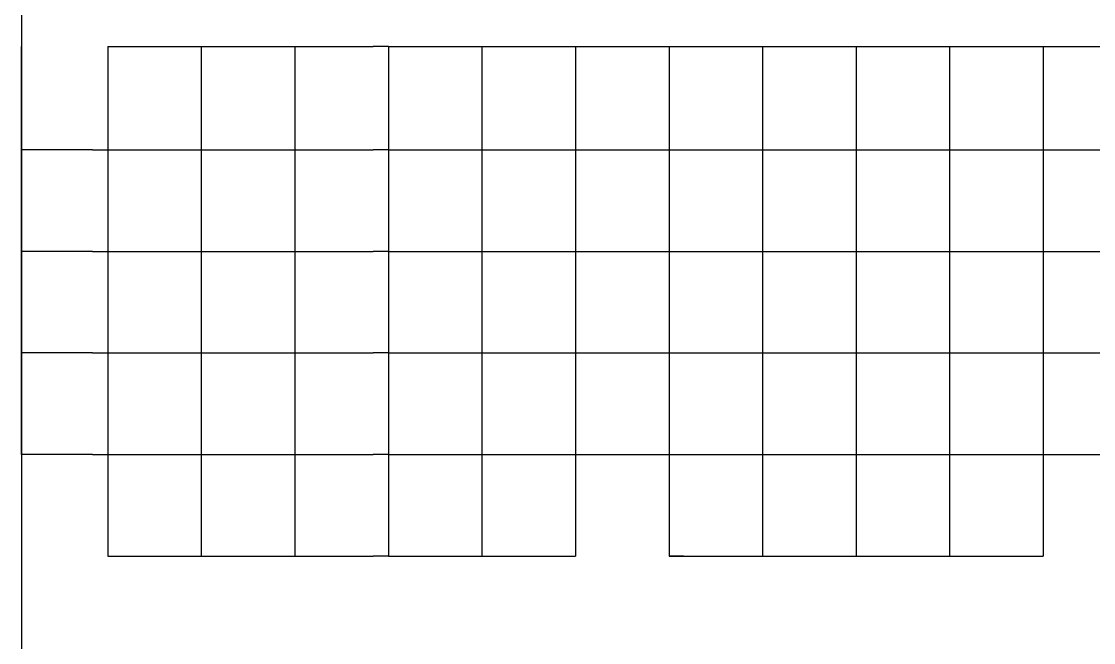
# Model space of a CAD drawing. Extents: x 0 to 304, y 0 to 158.
# Drawn here: x 0.1 to 67.2, y 55.9 to 94.8 of the extents above; entities that cross this region are included whole.
import ezdxf

# ---------------------------------------------------------------- set-up
doc = ezdxf.new("R2010")
doc.units = 0

msp = doc.modelspace()

# ---------------------------------------------------------------- linework, layer by layer
at = {"layer": '2xDUENQ T450SP30'}
for p, q in [((6.5, 93.2, 4.8), (10.45, 93.2, 4.8)), ((6.5, 93.2, 9.6), (10.45, 93.2, 9.6)), ((18.25, 93.2, 4.8), (22.15, 93.2, 4.8)), ((18.25, 93.2, 9.6), (22.15, 93.2, 9.6)), ((29.85, 93.2, 4.8), (33.9, 93.2, 4.8)), ((29.85, 93.2, 9.6), (33.9, 93.2, 9.6)), ((41.55, 93.2, 4.8), (45.6, 93.2, 4.8)), ((41.55, 93.2, 9.6), (45.6, 93.2, 9.6)), ((53.25, 93.2, 4.8), (57.3, 93.2, 4.8)), ((53.25, 93.2, 9.6), (57.3, 93.2, 9.6)), ((64.95, 93.2, 4.8), (69, 93.2, 4.8)), ((64.95, 93.2, 9.6), (69, 93.2, 9.6)), ((4.6, 86.75, 4.8), (0.15, 86.75, 4.8)), ((4.6, 86.75, 9.6), (0.15, 86.75, 9.6)), ((6.5, 86.75, 4.8), (10.45, 86.75, 4.8)), ((6.5, 86.75, 9.6), (10.45, 86.75, 9.6)), ((18.25, 86.75, 4.8), (22.15, 86.75, 4.8)), ((18.25, 86.75, 9.6), (22.15, 86.75, 9.6)), ((29.85, 86.75, 4.8), (33.9, 86.75, 4.8)), ((29.85, 86.75, 9.6), (33.9, 86.75, 9.6)), ((41.55, 86.75, 4.8), (45.6, 86.75, 4.8)), ((41.55, 86.75, 9.6), (45.6, 86.75, 9.6)), ((53.25, 86.75, 4.8), (57.3, 86.75, 4.8)), ((53.25, 86.75, 9.6), (57.3, 86.75, 9.6)), ((64.95, 86.75, 4.8), (69, 86.75, 4.8)), ((64.95, 86.75, 9.6), (69, 86.75, 9.6)), ((4.6, 80.4, 4.8), (0.15, 80.4, 4.8)), ((4.6, 80.4, 9.6), (0.15, 80.4, 9.6)), ((6.5, 80.4, 4.8), (10.45, 80.4, 4.8)), ((6.5, 80.4, 9.6), (10.45, 80.4, 9.6)), ((18.25, 80.4, 4.8), (22.15, 80.4, 4.8)), ((18.25, 80.4, 9.6), (22.15, 80.4, 9.6)), ((29.85, 80.4, 4.8), (33.9, 80.4, 4.8)), ((29.85, 80.4, 9.6), (33.9, 80.4, 9.6)), ((41.55, 80.4, 4.8), (45.6, 80.4, 4.8)), ((41.55, 80.4, 9.6), (45.6, 80.4, 9.6)), ((53.25, 80.4, 4.8), (57.3, 80.4, 4.8)), ((53.25, 80.4, 9.6), (57.3, 80.4, 9.6)), ((64.95, 80.4, 4.8), (69, 80.4, 4.8)), ((64.95, 80.4, 9.6), (69, 80.4, 9.6)), ((4.6, 74.05, 4.8), (0.15, 74.05, 4.8)), ((4.6, 74.05, 9.6), (0.15, 74.05, 9.6)), ((6.5, 74.05, 4.8), (10.45, 74.05, 4.8)), ((6.5, 74.05, 9.6), (10.45, 74.05, 9.6)), ((18.25, 74.05, 4.8), (22.15, 74.05, 4.8)), ((18.25, 74.05, 9.6), (22.15, 74.05, 9.6)), ((29.85, 74.05, 4.8), (33.9, 74.05, 4.8)), ((29.85, 74.05, 9.6), (33.9, 74.05, 9.6)), ((41.55, 74.05, 4.8), (45.6, 74.05, 4.8)), ((41.55, 74.05, 9.6), (45.6, 74.05, 9.6)), ((53.25, 74.05, 4.8), (57.3, 74.05, 4.8)), ((53.25, 74.05, 9.6), (57.3, 74.05, 9.6)), ((64.95, 74.05, 4.8), (69, 74.05, 4.8)), ((64.95, 74.05, 9.6), (69, 74.05, 9.6)), ((4.6, 67.7, 4.8), (0.15, 67.7, 4.8)), ((4.6, 67.7, 9.6), (0.15, 67.7, 9.6)), ((6.5, 67.7, 4.8), (10.45, 67.7, 4.8)), ((6.5, 67.7, 9.6), (10.45, 67.7, 9.6)), ((18.25, 67.7, 4.8), (22.15, 67.7, 4.8)), ((18.25, 67.7, 9.6), (22.15, 67.7, 9.6)), ((29.85, 67.7, 4.8), (33.9, 67.7, 4.8)), ((29.85, 67.7, 9.6), (33.9, 67.7, 9.6)), ((41.55, 67.7, 4.8), (45.6, 67.7, 4.8)), ((41.55, 67.7, 9.6), (45.6, 67.7, 9.6)), ((53.25, 67.7, 4.8), (57.3, 67.7, 4.8)), ((53.25, 67.7, 9.6), (57.3, 67.7, 9.6)), ((64.95, 67.7, 4.8), (69, 67.7, 4.8)), ((64.95, 67.7, 9.6), (69, 67.7, 9.6)), ((6.5, 61.35, 4.8), (10.45, 61.35, 4.8)), ((6.5, 61.35, 9.6), (10.45, 61.35, 9.6)), ((18.25, 61.35, 4.8), (22.15, 61.35, 4.8)), ((18.25, 61.35, 9.6), (22.15, 61.35, 9.6)), ((29.85, 61.35, 4.8), (33.9, 61.35, 4.8)), ((29.85, 61.35, 9.6), (33.9, 61.35, 9.6)), ((41.55, 61.35, 4.8), (45.6, 61.35, 4.8)), ((41.55, 61.35, 9.6), (45.6, 61.35, 9.6)), ((53.25, 61.35, 4.8), (57.3, 61.35, 4.8)), ((53.25, 61.35, 9.6), (57.3, 61.35, 9.6))]:
    msp.add_line(p, q, dxfattribs=at)
at = {"layer": '2xDUENQ T450SP50'}
for p, q in [((5.55, 93.2, 4.8), (6.5, 93.2, 4.8)), ((5.55, 93.2, 9.6), (6.5, 93.2, 9.6)), ((10.45, 93.2, 4.8), (11.4, 93.2, 4.8)), ((10.45, 93.2, 9.6), (11.4, 93.2, 9.6)), ((11.4, 93.2, 4.8), (17.25, 93.2, 4.8)), ((11.4, 93.2, 9.6), (17.25, 93.2, 9.6)), ((17.25, 93.2, 4.8), (18.25, 93.2, 4.8)), ((17.25, 93.2, 9.6), (18.25, 93.2, 9.6)), ((23.1, 93.2, 4.8), (22.15, 93.2, 4.8)), ((23.1, 93.2, 9.6), (22.15, 93.2, 9.6)), ((23.1, 93.2, 4.8), (28.95, 93.2, 4.8)), ((23.1, 93.2, 9.6), (28.95, 93.2, 9.6)), ((28.95, 93.2, 4.8), (29.85, 93.2, 4.8)), ((28.95, 93.2, 9.6), (29.85, 93.2, 9.6)), ((33.9, 93.2, 4.8), (34.8, 93.2, 4.8)), ((33.9, 93.2, 9.6), (34.8, 93.2, 9.6)), ((34.8, 93.2, 4.8), (40.65, 93.2, 4.8)), ((34.8, 93.2, 9.6), (40.65, 93.2, 9.6)), ((40.65, 93.2, 4.8), (41.55, 93.2, 4.8)), ((40.65, 93.2, 9.6), (41.55, 93.2, 9.6)), ((45.6, 93.2, 4.8), (46.5, 93.2, 4.8)), ((45.6, 93.2, 9.6), (46.5, 93.2, 9.6)), ((46.5, 93.2, 4.8), (52.35, 93.2, 4.8)), ((46.5, 93.2, 9.6), (52.35, 93.2, 9.6)), ((52.35, 93.2, 4.8), (53.25, 93.2, 4.8)), ((52.35, 93.2, 9.6), (53.25, 93.2, 9.6)), ((57.3, 93.2, 4.8), (58.2, 93.2, 4.8)), ((57.3, 93.2, 9.6), (58.2, 93.2, 9.6)), ((58.2, 93.2, 4.8), (64.05, 93.2, 4.8)), ((58.2, 93.2, 9.6), (64.05, 93.2, 9.6)), ((64.05, 93.2, 4.8), (64.95, 93.2, 4.8)), ((64.05, 93.2, 9.6), (64.95, 93.2, 9.6)), ((4.6, 86.75, 4.8), (5.55, 86.75, 4.8)), ((4.6, 86.75, 9.6), (5.55, 86.75, 9.6)), ((5.55, 86.75, 4.8), (6.5, 86.75, 4.8)), ((5.55, 86.75, 9.6), (6.5, 86.75, 9.6)), ((10.45, 86.75, 4.8), (11.4, 86.75, 4.8)), ((10.45, 86.75, 9.6), (11.4, 86.75, 9.6)), ((11.4, 86.75, 4.8), (17.25, 86.75, 4.8)), ((11.4, 86.75, 9.6), (17.25, 86.75, 9.6)), ((17.25, 86.75, 4.8), (18.25, 86.75, 4.8)), ((17.25, 86.75, 9.6), (18.25, 86.75, 9.6)), ((23.1, 86.75, 4.8), (22.15, 86.75, 4.8)), ((23.1, 86.75, 9.6), (22.15, 86.75, 9.6)), ((23.1, 86.75, 4.8), (28.95, 86.75, 4.8)), ((23.1, 86.75, 9.6), (28.95, 86.75, 9.6)), ((28.95, 86.75, 4.8), (29.85, 86.75, 4.8)), ((28.95, 86.75, 9.6), (29.85, 86.75, 9.6)), ((33.9, 86.75, 4.8), (34.8, 86.75, 4.8)), ((33.9, 86.75, 9.6), (34.8, 86.75, 9.6)), ((34.8, 86.75, 4.8), (40.65, 86.75, 4.8)), ((34.8, 86.75, 9.6), (40.65, 86.75, 9.6)), ((40.65, 86.75, 4.8), (41.55, 86.75, 4.8)), ((40.65, 86.75, 9.6), (41.55, 86.75, 9.6)), ((45.6, 86.75, 4.8), (46.5, 86.75, 4.8)), ((45.6, 86.75, 9.6), (46.5, 86.75, 9.6)), ((46.5, 86.75, 4.8), (52.35, 86.75, 4.8)), ((46.5, 86.75, 9.6), (52.35, 86.75, 9.6)), ((52.35, 86.75, 4.8), (53.25, 86.75, 4.8)), ((52.35, 86.75, 9.6), (53.25, 86.75, 9.6)), ((57.3, 86.75, 4.8), (58.2, 86.75, 4.8)), ((57.3, 86.75, 9.6), (58.2, 86.75, 9.6)), ((58.2, 86.75, 4.8), (64.05, 86.75, 4.8)), ((58.2, 86.75, 9.6), (64.05, 86.75, 9.6)), ((64.05, 86.75, 4.8), (64.95, 86.75, 4.8)), ((64.05, 86.75, 9.6), (64.95, 86.75, 9.6)), ((4.6, 80.4, 4.8), (5.55, 80.4, 4.8)), ((4.6, 80.4, 9.6), (5.55, 80.4, 9.6)), ((5.55, 80.4, 4.8), (6.5, 80.4, 4.8)), ((5.55, 80.4, 9.6), (6.5, 80.4, 9.6)), ((10.45, 80.4, 4.8), (11.4, 80.4, 4.8)), ((10.45, 80.4, 9.6), (11.4, 80.4, 9.6)), ((11.4, 80.4, 4.8), (17.25, 80.4, 4.8)), ((11.4, 80.4, 9.6), (17.25, 80.4, 9.6)), ((17.25, 80.4, 4.8), (18.25, 80.4, 4.8)), ((17.25, 80.4, 9.6), (18.25, 80.4, 9.6)), ((23.1, 80.4, 4.8), (22.15, 80.4, 4.8)), ((23.1, 80.4, 9.6), (22.15, 80.4, 9.6)), ((23.1, 80.4, 4.8), (28.95, 80.4, 4.8)), ((23.1, 80.4, 9.6), (28.95, 80.4, 9.6)), ((28.95, 80.4, 4.8), (29.85, 80.4, 4.8)), ((28.95, 80.4, 9.6), (29.85, 80.4, 9.6)), ((33.9, 80.4, 4.8), (34.8, 80.4, 4.8)), ((33.9, 80.4, 9.6), (34.8, 80.4, 9.6)), ((34.8, 80.4, 4.8), (40.65, 80.4, 4.8)), ((34.8, 80.4, 9.6), (40.65, 80.4, 9.6)), ((40.65, 80.4, 4.8), (41.55, 80.4, 4.8)), ((40.65, 80.4, 9.6), (41.55, 80.4, 9.6)), ((45.6, 80.4, 4.8), (46.5, 80.4, 4.8)), ((45.6, 80.4, 9.6), (46.5, 80.4, 9.6)), ((46.5, 80.4, 4.8), (52.35, 80.4, 4.8)), ((46.5, 80.4, 9.6), (52.35, 80.4, 9.6)), ((52.35, 80.4, 4.8), (53.25, 80.4, 4.8)), ((52.35, 80.4, 9.6), (53.25, 80.4, 9.6)), ((57.3, 80.4, 4.8), (58.2, 80.4, 4.8)), ((57.3, 80.4, 9.6), (58.2, 80.4, 9.6)), ((58.2, 80.4, 4.8), (64.05, 80.4, 4.8)), ((58.2, 80.4, 9.6), (64.05, 80.4, 9.6)), ((64.05, 80.4, 4.8), (64.95, 80.4, 4.8)), ((64.05, 80.4, 9.6), (64.95, 80.4, 9.6)), ((4.6, 74.05, 4.8), (5.55, 74.05, 4.8)), ((4.6, 74.05, 9.6), (5.55, 74.05, 9.6)), ((5.55, 74.05, 4.8), (6.5, 74.05, 4.8)), ((5.55, 74.05, 9.6), (6.5, 74.05, 9.6)), ((10.45, 74.05, 4.8), (11.4, 74.05, 4.8)), ((10.45, 74.05, 9.6), (11.4, 74.05, 9.6)), ((11.4, 74.05, 4.8), (17.25, 74.05, 4.8)), ((11.4, 74.05, 9.6), (17.25, 74.05, 9.6)), ((17.25, 74.05, 4.8), (18.25, 74.05, 4.8)), ((17.25, 74.05, 9.6), (18.25, 74.05, 9.6)), ((23.1, 74.05, 4.8), (22.15, 74.05, 4.8)), ((23.1, 74.05, 9.6), (22.15, 74.05, 9.6)), ((23.1, 74.05, 4.8), (28.95, 74.05, 4.8)), ((23.1, 74.05, 9.6), (28.95, 74.05, 9.6)), ((28.95, 74.05, 4.8), (29.85, 74.05, 4.8)), ((28.95, 74.05, 9.6), (29.85, 74.05, 9.6)), ((33.9, 74.05, 4.8), (34.8, 74.05, 4.8)), ((33.9, 74.05, 9.6), (34.8, 74.05, 9.6)), ((34.8, 74.05, 4.8), (40.65, 74.05, 4.8)), ((34.8, 74.05, 9.6), (40.65, 74.05, 9.6)), ((40.65, 74.05, 4.8), (41.55, 74.05, 4.8)), ((40.65, 74.05, 9.6), (41.55, 74.05, 9.6)), ((45.6, 74.05, 4.8), (46.5, 74.05, 4.8)), ((45.6, 74.05, 9.6), (46.5, 74.05, 9.6)), ((46.5, 74.05, 4.8), (52.35, 74.05, 4.8)), ((46.5, 74.05, 9.6), (52.35, 74.05, 9.6)), ((52.35, 74.05, 4.8), (53.25, 74.05, 4.8)), ((52.35, 74.05, 9.6), (53.25, 74.05, 9.6)), ((57.3, 74.05, 4.8), (58.2, 74.05, 4.8)), ((57.3, 74.05, 9.6), (58.2, 74.05, 9.6)), ((58.2, 74.05, 4.8), (64.05, 74.05, 4.8)), ((58.2, 74.05, 9.6), (64.05, 74.05, 9.6)), ((64.05, 74.05, 4.8), (64.95, 74.05, 4.8)), ((64.05, 74.05, 9.6), (64.95, 74.05, 9.6)), ((4.6, 67.7, 4.8), (5.55, 67.7, 4.8)), ((4.6, 67.7, 9.6), (5.55, 67.7, 9.6)), ((5.55, 67.7, 4.8), (6.5, 67.7, 4.8)), ((5.55, 67.7, 9.6), (6.5, 67.7, 9.6)), ((10.45, 67.7, 4.8), (11.4, 67.7, 4.8)), ((10.45, 67.7, 9.6), (11.4, 67.7, 9.6)), ((11.4, 67.7, 4.8), (17.25, 67.7, 4.8)), ((11.4, 67.7, 9.6), (17.25, 67.7, 9.6)), ((17.25, 67.7, 4.8), (18.25, 67.7, 4.8)), ((17.25, 67.7, 9.6), (18.25, 67.7, 9.6)), ((23.1, 67.7, 4.8), (22.15, 67.7, 4.8)), ((23.1, 67.7, 9.6), (22.15, 67.7, 9.6)), ((23.1, 67.7, 4.8), (28.95, 67.7, 4.8)), ((23.1, 67.7, 9.6), (28.95, 67.7, 9.6)), ((28.95, 67.7, 4.8), (29.85, 67.7, 4.8)), ((28.95, 67.7, 9.6), (29.85, 67.7, 9.6)), ((33.9, 67.7, 4.8), (34.8, 67.7, 4.8)), ((33.9, 67.7, 9.6), (34.8, 67.7, 9.6)), ((34.8, 67.7, 4.8), (40.65, 67.7, 4.8)), ((34.8, 67.7, 9.6), (40.65, 67.7, 9.6)), ((40.65, 67.7, 4.8), (41.55, 67.7, 4.8)), ((40.65, 67.7, 9.6), (41.55, 67.7, 9.6)), ((45.6, 67.7, 4.8), (46.5, 67.7, 4.8)), ((45.6, 67.7, 9.6), (46.5, 67.7, 9.6)), ((46.5, 67.7, 4.8), (52.35, 67.7, 4.8)), ((46.5, 67.7, 9.6), (52.35, 67.7, 9.6)), ((52.35, 67.7, 4.8), (53.25, 67.7, 4.8)), ((52.35, 67.7, 9.6), (53.25, 67.7, 9.6)), ((57.3, 67.7, 4.8), (58.2, 67.7, 4.8)), ((57.3, 67.7, 9.6), (58.2, 67.7, 9.6)), ((58.2, 67.7, 4.8), (64.05, 67.7, 4.8)), ((58.2, 67.7, 9.6), (64.05, 67.7, 9.6)), ((64.05, 67.7, 4.8), (64.95, 67.7, 4.8)), ((64.05, 67.7, 9.6), (64.95, 67.7, 9.6)), ((5.55, 61.35, 4.8), (6.5, 61.35, 4.8)), ((5.55, 61.35, 9.6), (6.5, 61.35, 9.6)), ((10.45, 61.35, 4.8), (11.4, 61.35, 4.8)), ((10.45, 61.35, 9.6), (11.4, 61.35, 9.6)), ((11.4, 61.35, 4.8), (17.25, 61.35, 4.8)), ((11.4, 61.35, 9.6), (17.25, 61.35, 9.6)), ((17.25, 61.35, 4.8), (18.25, 61.35, 4.8)), ((17.25, 61.35, 9.6), (18.25, 61.35, 9.6)), ((23.1, 61.35, 4.8), (22.15, 61.35, 4.8)), ((23.1, 61.35, 9.6), (22.15, 61.35, 9.6)), ((23.1, 61.35, 4.8), (28.95, 61.35, 4.8)), ((23.1, 61.35, 9.6), (28.95, 61.35, 9.6)), ((28.95, 61.35, 4.8), (29.85, 61.35, 4.8)), ((28.95, 61.35, 9.6), (29.85, 61.35, 9.6)), ((33.9, 61.35, 4.8), (34.8, 61.35, 4.8)), ((33.9, 61.35, 9.6), (34.8, 61.35, 9.6)), ((40.65, 61.35, 9.6), (41.55, 61.35, 9.6)), ((41.55, 61.35, 4.8), (40.65, 61.35, 4.8)), ((45.6, 61.35, 4.8), (46.5, 61.35, 4.8)), ((45.6, 61.35, 9.6), (46.5, 61.35, 9.6)), ((46.5, 61.35, 4.8), (52.35, 61.35, 4.8)), ((46.5, 61.35, 9.6), (52.35, 61.35, 9.6)), ((52.35, 61.35, 4.8), (53.25, 61.35, 4.8)), ((52.35, 61.35, 9.6), (53.25, 61.35, 9.6)), ((57.3, 61.35, 4.8), (58.2, 61.35, 4.8)), ((57.3, 61.35, 9.6), (58.2, 61.35, 9.6)), ((58.2, 61.35, 4.8), (64.05, 61.35, 4.8)), ((58.2, 61.35, 9.6), (64.05, 61.35, 9.6))]:
    msp.add_line(p, q, dxfattribs=at)
at = {"layer": 'DUENQ T250SP40'}
for p, q in [((0.15, 93.2, 4.8), (0.15, 86.75, 4.8)), ((0.15, 86.75, 9.6), (0.15, 93.2, 9.6)), ((5.55, 93.2, 4.8), (5.55, 86.75, 4.8)), ((5.55, 93.2, 9.6), (5.55, 86.75, 9.6)), ((11.4, 93.2, 4.8), (11.4, 86.75, 4.8)), ((11.4, 93.2, 9.6), (11.4, 86.75, 9.6)), ((17.25, 93.2, 4.8), (17.25, 86.75, 4.8)), ((17.25, 93.2, 9.6), (17.25, 86.75, 9.6)), ((23.1, 93.2, 4.8), (23.1, 86.75, 4.8)), ((23.1, 93.2, 9.6), (23.1, 86.75, 9.6)), ((28.95, 93.2, 4.8), (28.95, 86.75, 4.8)), ((28.95, 93.2, 9.6), (28.95, 86.75, 9.6)), ((34.8, 93.2, 4.8), (34.8, 86.75, 4.8)), ((34.8, 93.2, 9.6), (34.8, 86.75, 9.6)), ((40.65, 93.2, 4.8), (40.65, 86.75, 4.8)), ((40.65, 93.2, 9.6), (40.65, 86.75, 9.6)), ((46.5, 93.2, 4.8), (46.5, 86.75, 4.8)), ((46.5, 93.2, 9.6), (46.5, 86.75, 9.6)), ((52.35, 93.2, 4.8), (52.35, 86.75, 4.8)), ((52.35, 93.2, 9.6), (52.35, 86.75, 9.6)), ((58.2, 93.2, 4.8), (58.2, 86.75, 4.8)), ((58.2, 93.2, 9.6), (58.2, 86.75, 9.6)), ((64.05, 93.2, 4.8), (64.05, 86.75, 4.8)), ((64.05, 93.2, 9.6), (64.05, 86.75, 9.6)), ((0.15, 86.75, 4.8), (0.15, 80.4, 4.8)), ((0.15, 80.4, 9.6), (0.15, 86.75, 9.6)), ((5.55, 86.75, 4.8), (5.55, 80.4, 4.8)), ((5.55, 86.75, 9.6), (5.55, 80.4, 9.6)), ((11.4, 86.75, 4.8), (11.4, 80.4, 4.8)), ((11.4, 86.75, 9.6), (11.4, 80.4, 9.6)), ((17.25, 86.75, 4.8), (17.25, 80.4, 4.8)), ((17.25, 86.75, 9.6), (17.25, 80.4, 9.6)), ((23.1, 86.75, 4.8), (23.1, 80.4, 4.8)), ((23.1, 86.75, 9.6), (23.1, 80.4, 9.6)), ((28.95, 86.75, 4.8), (28.95, 80.4, 4.8)), ((28.95, 86.75, 9.6), (28.95, 80.4, 9.6)), ((34.8, 86.75, 4.8), (34.8, 80.4, 4.8)), ((34.8, 86.75, 9.6), (34.8, 80.4, 9.6)), ((40.65, 86.75, 4.8), (40.65, 80.4, 4.8)), ((40.65, 86.75, 9.6), (40.65, 80.4, 9.6)), ((46.5, 86.75, 4.8), (46.5, 80.4, 4.8)), ((46.5, 86.75, 9.6), (46.5, 80.4, 9.6)), ((52.35, 86.75, 4.8), (52.35, 80.4, 4.8)), ((52.35, 86.75, 9.6), (52.35, 80.4, 9.6)), ((58.2, 86.75, 4.8), (58.2, 80.4, 4.8)), ((58.2, 86.75, 9.6), (58.2, 80.4, 9.6)), ((64.05, 86.75, 4.8), (64.05, 80.4, 4.8)), ((64.05, 86.75, 9.6), (64.05, 80.4, 9.6)), ((0.15, 80.4, 4.8), (0.15, 74.05, 4.8)), ((0.15, 74.05, 9.6), (0.15, 80.4, 9.6)), ((5.55, 80.4, 4.8), (5.55, 74.05, 4.8)), ((5.55, 80.4, 9.6), (5.55, 74.05, 9.6)), ((11.4, 80.4, 4.8), (11.4, 74.05, 4.8)), ((11.4, 80.4, 9.6), (11.4, 74.05, 9.6)), ((17.25, 80.4, 4.8), (17.25, 74.05, 4.8)), ((17.25, 80.4, 9.6), (17.25, 74.05, 9.6)), ((23.1, 80.4, 4.8), (23.1, 74.05, 4.8)), ((23.1, 80.4, 9.6), (23.1, 74.05, 9.6)), ((28.95, 80.4, 4.8), (28.95, 74.05, 4.8)), ((28.95, 80.4, 9.6), (28.95, 74.05, 9.6)), ((34.8, 80.4, 4.8), (34.8, 74.05, 4.8)), ((34.8, 80.4, 9.6), (34.8, 74.05, 9.6)), ((40.65, 80.4, 4.8), (40.65, 74.05, 4.8)), ((40.65, 80.4, 9.6), (40.65, 74.05, 9.6)), ((46.5, 80.4, 4.8), (46.5, 74.05, 4.8)), ((46.5, 80.4, 9.6), (46.5, 74.05, 9.6)), ((52.35, 80.4, 4.8), (52.35, 74.05, 4.8)), ((52.35, 80.4, 9.6), (52.35, 74.05, 9.6)), ((58.2, 80.4, 4.8), (58.2, 74.05, 4.8)), ((58.2, 80.4, 9.6), (58.2, 74.05, 9.6)), ((64.05, 80.4, 4.8), (64.05, 74.05, 4.8)), ((64.05, 80.4, 9.6), (64.05, 74.05, 9.6)), ((0.15, 74.05, 4.8), (0.15, 67.7, 4.8)), ((0.15, 67.7, 9.6), (0.15, 74.05, 9.6)), ((5.55, 74.05, 4.8), (5.55, 67.7, 4.8)), ((5.55, 74.05, 9.6), (5.55, 67.7, 9.6)), ((11.4, 74.05, 4.8), (11.4, 67.7, 4.8)), ((11.4, 74.05, 9.6), (11.4, 67.7, 9.6)), ((17.25, 74.05, 4.8), (17.25, 67.7, 4.8)), ((17.25, 74.05, 9.6), (17.25, 67.7, 9.6)), ((23.1, 74.05, 4.8), (23.1, 67.7, 4.8)), ((23.1, 74.05, 9.6), (23.1, 67.7, 9.6)), ((28.95, 74.05, 4.8), (28.95, 67.7, 4.8)), ((28.95, 74.05, 9.6), (28.95, 67.7, 9.6)), ((34.8, 74.05, 4.8), (34.8, 67.7, 4.8)), ((34.8, 74.05, 9.6), (34.8, 67.7, 9.6)), ((40.65, 74.05, 4.8), (40.65, 67.7, 4.8)), ((40.65, 74.05, 9.6), (40.65, 67.7, 9.6)), ((46.5, 74.05, 4.8), (46.5, 67.7, 4.8)), ((46.5, 74.05, 9.6), (46.5, 67.7, 9.6)), ((52.35, 74.05, 4.8), (52.35, 67.7, 4.8)), ((52.35, 74.05, 9.6), (52.35, 67.7, 9.6)), ((58.2, 74.05, 4.8), (58.2, 67.7, 4.8)), ((58.2, 74.05, 9.6), (58.2, 67.7, 9.6)), ((64.05, 74.05, 4.8), (64.05, 67.7, 4.8)), ((64.05, 74.05, 9.6), (64.05, 67.7, 9.6)), ((0.15, 67.7, 4.8), (0.15, 61.35, 4.8)), ((0.15, 67.7, 9.6), (0.15, 61.35, 9.6)), ((5.55, 67.7, 4.8), (5.55, 61.35, 4.8)), ((5.55, 67.7, 9.6), (5.55, 61.35, 9.6)), ((11.4, 67.7, 4.8), (11.4, 61.35, 4.8)), ((11.4, 67.7, 9.6), (11.4, 61.35, 9.6)), ((17.25, 67.7, 4.8), (17.25, 61.35, 4.8)), ((17.25, 67.7, 9.6), (17.25, 61.35, 9.6)), ((23.1, 67.7, 4.8), (23.1, 61.35, 4.8)), ((23.1, 67.7, 9.6), (23.1, 61.35, 9.6)), ((28.95, 67.7, 4.8), (28.95, 61.35, 4.8)), ((28.95, 67.7, 9.6), (28.95, 61.35, 9.6)), ((34.8, 67.7, 4.8), (34.8, 61.35, 4.8)), ((34.8, 67.7, 9.6), (34.8, 61.35, 9.6)), ((40.65, 67.7, 4.8), (40.65, 61.35, 4.8)), ((40.65, 67.7, 9.6), (40.65, 61.35, 9.6)), ((46.5, 67.7, 4.8), (46.5, 61.35, 4.8)), ((46.5, 67.7, 9.6), (46.5, 61.35, 9.6)), ((52.35, 67.7, 4.8), (52.35, 61.35, 4.8)), ((52.35, 67.7, 9.6), (52.35, 61.35, 9.6)), ((58.2, 67.7, 4.8), (58.2, 61.35, 4.8)), ((58.2, 67.7, 9.6), (58.2, 61.35, 9.6)), ((64.05, 67.7, 4.8), (64.05, 61.35, 4.8)), ((64.05, 67.7, 9.6), (64.05, 61.35, 9.6))]:
    msp.add_line(p, q, dxfattribs=at)
at = {"layer": 'QRO 200x5 K'}
for p, q in [((0.15, 93.2), (0.15, 93.2, 4.8)), ((0.15, 93.2, 4.8), (0.15, 93.2, 9.6)), ((0.15, 86.75), (0.15, 86.75, 4.8)), ((0.15, 86.75, 4.8), (0.15, 86.75, 9.6)), ((0.15, 80.4), (0.15, 80.4, 4.8)), ((0.15, 80.4, 4.8), (0.15, 80.4, 9.6)), ((0.15, 74.05), (0.15, 74.05, 4.8)), ((0.15, 74.05, 4.8), (0.15, 74.05, 9.6)), ((0.15, 67.7), (0.15, 67.7, 4.8)), ((0.15, 67.7, 4.8), (0.15, 67.7, 9.6)), ((0.15, 61.35), (0.15, 61.35, 4.8)), ((0.15, 61.35, 4.8), (0.15, 61.35, 9.6))]:
    msp.add_line(p, q, dxfattribs=at)
at = {"layer": 'RRO 200x300x6'}
for p, q in [((5.55, 93.2), (5.55, 93.2, 4.8)), ((5.55, 93.2, 4.8), (5.55, 93.2, 9.6)), ((11.4, 93.2), (11.4, 93.2, 4.8)), ((11.4, 93.2, 4.8), (11.4, 93.2, 9.6)), ((17.25, 93.2), (17.25, 93.2, 4.8)), ((17.25, 93.2, 4.8), (17.25, 93.2, 9.6)), ((23.1, 93.2), (23.1, 93.2, 4.8)), ((23.1, 93.2, 4.8), (23.1, 93.2, 9.6)), ((28.95, 93.2), (28.95, 93.2, 4.8)), ((28.95, 93.2, 4.8), (28.95, 93.2, 9.6)), ((34.8, 93.2), (34.8, 93.2, 4.8)), ((34.8, 93.2, 4.8), (34.8, 93.2, 9.6)), ((40.65, 93.2), (40.65, 93.2, 4.8)), ((40.65, 93.2, 4.8), (40.65, 93.2, 9.6)), ((46.5, 93.2), (46.5, 93.2, 4.8)), ((46.5, 93.2, 4.8), (46.5, 93.2, 9.6)), ((52.35, 93.2), (52.35, 93.2, 4.8)), ((52.35, 93.2, 4.8), (52.35, 93.2, 9.6)), ((58.2, 93.2), (58.2, 93.2, 4.8)), ((58.2, 93.2, 4.8), (58.2, 93.2, 9.6)), ((64.05, 93.2), (64.05, 93.2, 4.8)), ((64.05, 93.2, 4.8), (64.05, 93.2, 9.6)), ((5.55, 86.75), (5.55, 86.75, 4.8)), ((5.55, 86.75, 4.8), (5.55, 86.75, 9.6)), ((11.4, 86.75), (11.4, 86.75, 4.8)), ((11.4, 86.75, 4.8), (11.4, 86.75, 9.6)), ((17.25, 86.75), (17.25, 86.75, 4.8)), ((17.25, 86.75, 4.8), (17.25, 86.75, 9.6)), ((23.1, 86.75), (23.1, 86.75, 4.8)), ((23.1, 86.75, 4.8), (23.1, 86.75, 9.6)), ((28.95, 86.75), (28.95, 86.75, 4.8)), ((28.95, 86.75, 4.8), (28.95, 86.75, 9.6)), ((34.8, 86.75), (34.8, 86.75, 4.8)), ((34.8, 86.75, 4.8), (34.8, 86.75, 9.6)), ((40.65, 86.75), (40.65, 86.75, 4.8)), ((40.65, 86.75, 4.8), (40.65, 86.75, 9.6)), ((46.5, 86.75), (46.5, 86.75, 4.8)), ((46.5, 86.75, 4.8), (46.5, 86.75, 9.6)), ((52.35, 86.75), (52.35, 86.75, 4.8)), ((52.35, 86.75, 4.8), (52.35, 86.75, 9.6)), ((58.2, 86.75), (58.2, 86.75, 4.8)), ((58.2, 86.75, 4.8), (58.2, 86.75, 9.6)), ((64.05, 86.75), (64.05, 86.75, 4.8)), ((64.05, 86.75, 4.8), (64.05, 86.75, 9.6)), ((5.55, 80.4), (5.55, 80.4, 4.8)), ((5.55, 80.4, 4.8), (5.55, 80.4, 9.6)), ((11.4, 80.4), (11.4, 80.4, 4.8)), ((11.4, 80.4, 4.8), (11.4, 80.4, 9.6)), ((17.25, 80.4), (17.25, 80.4, 4.8)), ((17.25, 80.4, 4.8), (17.25, 80.4, 9.6)), ((23.1, 80.4), (23.1, 80.4, 4.8)), ((23.1, 80.4, 4.8), (23.1, 80.4, 9.6)), ((28.95, 80.4), (28.95, 80.4, 4.8)), ((28.95, 80.4, 4.8), (28.95, 80.4, 9.6)), ((34.8, 80.4), (34.8, 80.4, 4.8)), ((34.8, 80.4, 4.8), (34.8, 80.4, 9.6)), ((40.65, 80.4), (40.65, 80.4, 4.8)), ((40.65, 80.4, 4.8), (40.65, 80.4, 9.6)), ((46.5, 80.4), (46.5, 80.4, 4.8)), ((46.5, 80.4, 4.8), (46.5, 80.4, 9.6)), ((52.35, 80.4), (52.35, 80.4, 4.8)), ((52.35, 80.4, 4.8), (52.35, 80.4, 9.6)), ((58.2, 80.4), (58.2, 80.4, 4.8)), ((58.2, 80.4, 4.8), (58.2, 80.4, 9.6)), ((64.05, 80.4), (64.05, 80.4, 4.8)), ((64.05, 80.4, 4.8), (64.05, 80.4, 9.6)), ((5.55, 74.05), (5.55, 74.05, 4.8)), ((5.55, 74.05, 4.8), (5.55, 74.05, 9.6)), ((11.4, 74.05), (11.4, 74.05, 4.8)), ((11.4, 74.05, 4.8), (11.4, 74.05, 9.6)), ((17.25, 74.05), (17.25, 74.05, 4.8)), ((17.25, 74.05, 4.8), (17.25, 74.05, 9.6)), ((23.1, 74.05), (23.1, 74.05, 4.8)), ((23.1, 74.05, 4.8), (23.1, 74.05, 9.6)), ((28.95, 74.05), (28.95, 74.05, 4.8)), ((28.95, 74.05, 4.8), (28.95, 74.05, 9.6)), ((34.8, 74.05), (34.8, 74.05, 4.8)), ((34.8, 74.05, 4.8), (34.8, 74.05, 9.6)), ((40.65, 74.05), (40.65, 74.05, 4.8)), ((40.65, 74.05, 4.8), (40.65, 74.05, 9.6)), ((46.5, 74.05), (46.5, 74.05, 4.8)), ((46.5, 74.05, 4.8), (46.5, 74.05, 9.6)), ((52.35, 74.05), (52.35, 74.05, 4.8)), ((52.35, 74.05, 4.8), (52.35, 74.05, 9.6)), ((58.2, 74.05), (58.2, 74.05, 4.8)), ((58.2, 74.05, 4.8), (58.2, 74.05, 9.6)), ((64.05, 74.05), (64.05, 74.05, 4.8)), ((64.05, 74.05, 4.8), (64.05, 74.05, 9.6)), ((5.55, 67.7), (5.55, 67.7, 4.8)), ((5.55, 67.7, 4.8), (5.55, 67.7, 9.6)), ((11.4, 67.7), (11.4, 67.7, 4.8)), ((11.4, 67.7, 4.8), (11.4, 67.7, 9.6)), ((17.25, 67.7), (17.25, 67.7, 4.8)), ((17.25, 67.7, 4.8), (17.25, 67.7, 9.6)), ((23.1, 67.7), (23.1, 67.7, 4.8)), ((23.1, 67.7, 4.8), (23.1, 67.7, 9.6)), ((28.95, 67.7), (28.95, 67.7, 4.8)), ((28.95, 67.7, 4.8), (28.95, 67.7, 9.6)), ((34.8, 67.7), (34.8, 67.7, 4.8)), ((34.8, 67.7, 4.8), (34.8, 67.7, 9.6)), ((40.65, 67.7), (40.65, 67.7, 4.8)), ((40.65, 67.7, 4.8), (40.65, 67.7, 9.6)), ((46.5, 67.7), (46.5, 67.7, 4.8)), ((46.5, 67.7, 4.8), (46.5, 67.7, 9.6)), ((52.35, 67.7), (52.35, 67.7, 4.8)), ((52.35, 67.7, 4.8), (52.35, 67.7, 9.6)), ((58.2, 67.7), (58.2, 67.7, 4.8)), ((58.2, 67.7, 4.8), (58.2, 67.7, 9.6)), ((64.05, 67.7), (64.05, 67.7, 4.8)), ((64.05, 67.7, 4.8), (64.05, 67.7, 9.6)), ((5.55, 61.35), (5.55, 61.35, 4.8)), ((5.55, 61.35, 4.8), (5.55, 61.35, 9.6)), ((11.4, 61.35), (11.4, 61.35, 4.8)), ((11.4, 61.35, 4.8), (11.4, 61.35, 9.6)), ((17.25, 61.35), (17.25, 61.35, 4.8)), ((17.25, 61.35, 4.8), (17.25, 61.35, 9.6)), ((23.1, 61.35), (23.1, 61.35, 4.8)), ((23.1, 61.35, 4.8), (23.1, 61.35, 9.6)), ((28.95, 61.35), (28.95, 61.35, 4.8)), ((28.95, 61.35, 4.8), (28.95, 61.35, 9.6)), ((34.8, 61.35), (34.8, 61.35, 4.8)), ((34.8, 61.35, 4.8), (34.8, 61.35, 9.6)), ((40.65, 61.35), (40.65, 61.35, 4.8)), ((40.65, 61.35, 4.8), (40.65, 61.35, 9.6)), ((46.5, 61.35), (46.5, 61.35, 4.8)), ((46.5, 61.35, 4.8), (46.5, 61.35, 9.6)), ((52.35, 61.35), (52.35, 61.35, 4.8)), ((52.35, 61.35, 4.8), (52.35, 61.35, 9.6)), ((58.2, 61.35), (58.2, 61.35, 4.8)), ((58.2, 61.35, 4.8), (58.2, 61.35, 9.6)), ((64.05, 61.35), (64.05, 61.35, 4.8)), ((64.05, 61.35, 4.8), (64.05, 61.35, 9.6))]:
    msp.add_line(p, q, dxfattribs=at)
at = {"layer": 'shell'}
for points in [[(0.15, 106, 4.8), (0.15, 0.25, 4.8), (134.25, 0.25, 4.8), (134.25, 106, 4.8)], [(0.15, 106, 9.6), (0.15, 0.25, 9.6), (134.25, 0.25, 9.6), (134.25, 106, 9.6)]]:
    msp.add_3dface(points, dxfattribs=at)

doc.saveas('drawing.dxf')
